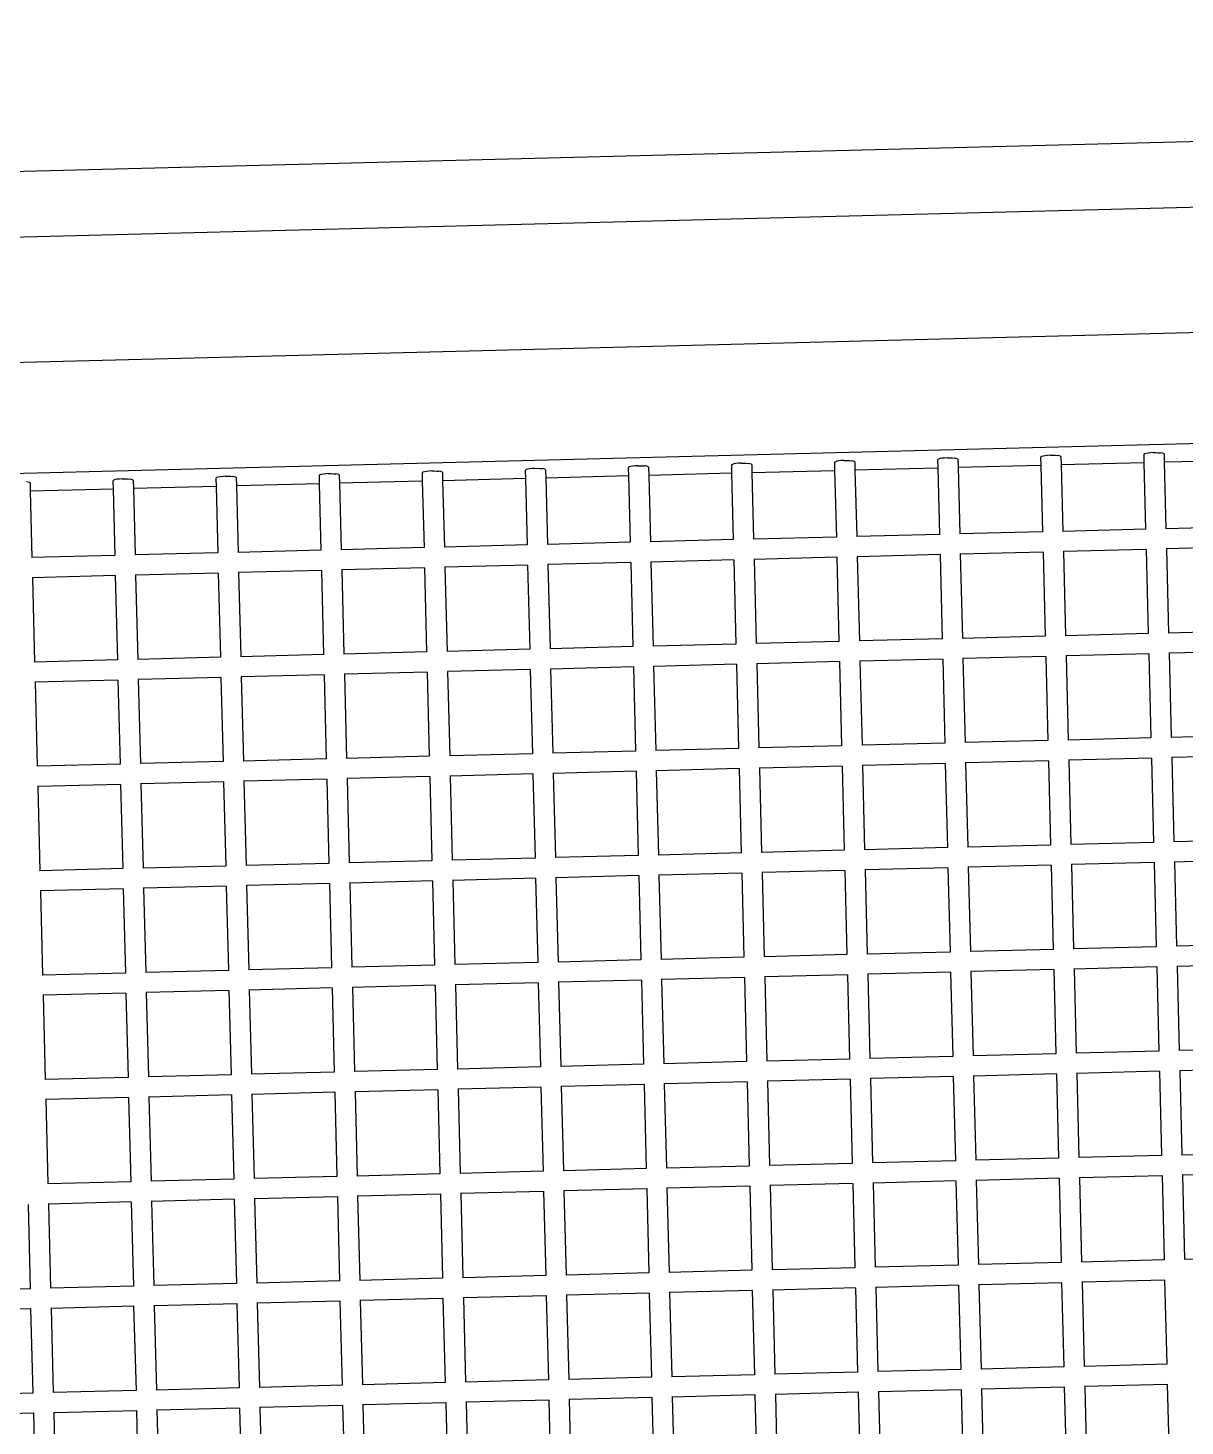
# Model space of a CAD drawing. Header units: inches. Extents: x -1841 to -80, y -100 to 1021.
# Drawn here: x -903.544 to -902.536, y 328.33 to 329.548 of the extents above; entities that cross this region are included whole.
import ezdxf

# ---------------------------------------------------------------- set-up
doc = ezdxf.new("R2010")
doc.units = ezdxf.units.IN
doc.header["$MEASUREMENT"] = 0
doc.layers.add('Edges', color=7, linetype='Continuous')

# ---------------------------------------------------------------- blocks, each defined once
blk = doc.blocks.new('infrared patio heater fr')
at = {"layer": 'Edges'}
for p, q in [((-5.486, 0.173), (-5.487, 1.001)), ((-4.674, 0.173), (-4.674, 1.001)), ((-4.473, 0.173), (-4.474, 1.001)), ((-3.66, 0.173), (-3.66, 1.001)), ((-3.46, 0.173), (-3.461, 1.001)), ((-2.647, 0.173), (-2.647, 1.001)), ((-2.446, 0.173), (-2.447, 1.001)), ((-1.634, 0.173), (-1.634, 1.001)), ((-1.433, 0.173), (-1.434, 1.001)), ((-0.62, 0.173), (-0.62, 1.001)), ((-0.42, 0.173), (-0.421, 1.001)), ((0.393, 0.173), (0.393, 1.001)), ((0.594, 0.173), (0.593, 1.001)), ((1.406, 0.173), (1.406, 1.001)), ((1.607, 0.173), (1.606, 1.001)), ((2.42, 0.173), (2.42, 1.001)), ((2.62, 0.173), (2.619, 1.001)), ((3.433, 0.173), (3.433, 1.001)), ((3.634, 0.173), (3.633, 1.001)), ((4.446, 0.173), (4.446, 1.001)), ((4.647, 0.173), (4.646, 1.001)), ((5.46, 0.173), (5.46, 1.001)), ((5.66, 0.173), (5.659, 1.001)), ((-5.487, 0.17), (-5.486, 0.173)), ((-5.486, 0.173), (-4.674, 0.173)), ((-4.674, 0.167), (-4.674, 0.173)), ((-4.474, 0.17), (-4.473, 0.173)), ((-4.473, 0.173), (-3.66, 0.173)), ((-3.66, 0.167), (-3.66, 0.173)), ((-3.461, 0.17), (-3.46, 0.173)), ((-3.46, 0.173), (-2.647, 0.173)), ((-2.647, 0.167), (-2.647, 0.173)), ((-2.447, 0.17), (-2.446, 0.173)), ((-2.446, 0.173), (-1.634, 0.173)), ((-1.634, 0.167), (-1.634, 0.173)), ((-1.434, 0.17), (-1.433, 0.173)), ((-1.433, 0.173), (-0.62, 0.173)), ((-0.62, 0.167), (-0.62, 0.173)), ((-0.421, 0.17), (-0.42, 0.173)), ((-0.42, 0.173), (0.393, 0.173)), ((0.393, 0.167), (0.393, 0.173)), ((0.593, 0.17), (0.594, 0.173)), ((0.594, 0.173), (1.406, 0.173)), ((1.406, 0.167), (1.406, 0.173)), ((1.606, 0.17), (1.607, 0.173)), ((1.607, 0.173), (2.42, 0.173)), ((2.42, 0.167), (2.42, 0.173)), ((2.619, 0.17), (2.62, 0.173)), ((2.62, 0.173), (3.433, 0.173)), ((3.433, 0.167), (3.433, 0.173)), ((3.633, 0.17), (3.634, 0.173)), ((3.634, 0.173), (4.446, 0.173)), ((4.446, 0.167), (4.446, 0.173)), ((4.646, 0.17), (4.647, 0.173)), ((4.647, 0.173), (5.46, 0.173)), ((5.46, 0.167), (5.46, 0.173)), ((5.659, 0.17), (5.66, 0.173)), ((5.66, 0.173), (6.473, 0.173)), ((-5.487, -0.026), (-4.674, -0.025)), ((-5.486, -0.853), (-5.487, -0.026)), ((-4.674, -0.853), (-4.674, -0.025)), ((-4.474, -0.026), (-3.66, -0.025)), ((-4.472, -0.853), (-4.474, -0.026)), ((-3.66, -0.853), (-3.66, -0.025)), ((-3.461, -0.026), (-2.647, -0.025)), ((-3.459, -0.853), (-3.461, -0.026)), ((-2.647, -0.853), (-2.647, -0.025)), ((-2.447, -0.026), (-1.634, -0.025)), ((-2.446, -0.853), (-2.447, -0.026)), ((-1.634, -0.853), (-1.634, -0.025)), ((-1.434, -0.026), (-0.62, -0.025)), ((-1.432, -0.853), (-1.434, -0.026)), ((-0.62, -0.853), (-0.62, -0.025)), ((-0.421, -0.026), (0.393, -0.025)), ((-0.419, -0.853), (-0.421, -0.026)), ((0.393, -0.853), (0.393, -0.025)), ((0.593, -0.026), (1.406, -0.025)), ((0.594, -0.853), (0.593, -0.026)), ((1.406, -0.853), (1.406, -0.025)), ((1.606, -0.026), (2.42, -0.025)), ((1.608, -0.853), (1.606, -0.026)), ((2.42, -0.853), (2.42, -0.025)), ((2.619, -0.026), (3.433, -0.025)), ((2.621, -0.853), (2.619, -0.026)), ((3.433, -0.853), (3.433, -0.025)), ((3.633, -0.026), (4.446, -0.025)), ((3.634, -0.853), (3.633, -0.026)), ((4.446, -0.853), (4.446, -0.025)), ((4.646, -0.026), (5.46, -0.025)), ((4.648, -0.853), (4.646, -0.026)), ((5.46, -0.853), (5.46, -0.025)), ((5.659, -0.026), (6.473, -0.025)), ((5.661, -0.853), (5.659, -0.026)), ((-5.487, -0.855), (-5.486, -0.853)), ((-5.486, -0.853), (-4.674, -0.853)), ((-4.674, -0.859), (-4.674, -0.853)), ((-4.474, -0.855), (-4.472, -0.853)), ((-4.472, -0.853), (-3.66, -0.853)), ((-3.66, -0.859), (-3.66, -0.853)), ((-3.461, -0.855), (-3.459, -0.853)), ((-3.459, -0.853), (-2.647, -0.853)), ((-2.647, -0.859), (-2.647, -0.853)), ((-2.447, -0.855), (-2.446, -0.853)), ((-2.446, -0.853), (-1.634, -0.853)), ((-1.634, -0.859), (-1.634, -0.853)), ((-1.434, -0.855), (-1.432, -0.853)), ((-1.432, -0.853), (-0.62, -0.853)), ((-0.62, -0.859), (-0.62, -0.853)), ((-0.421, -0.855), (-0.419, -0.853)), ((-0.419, -0.853), (0.393, -0.853)), ((0.393, -0.859), (0.393, -0.853)), ((0.593, -0.855), (0.594, -0.853)), ((0.594, -0.853), (1.406, -0.853)), ((1.406, -0.859), (1.406, -0.853)), ((1.606, -0.855), (1.608, -0.853)), ((1.608, -0.853), (2.42, -0.853)), ((2.42, -0.859), (2.42, -0.853)), ((2.619, -0.855), (2.621, -0.853)), ((2.621, -0.853), (3.433, -0.853)), ((3.433, -0.859), (3.433, -0.853)), ((3.633, -0.855), (3.634, -0.853)), ((3.634, -0.853), (4.446, -0.853)), ((4.446, -0.859), (4.446, -0.853)), ((4.646, -0.855), (4.648, -0.853)), ((4.648, -0.853), (5.46, -0.853)), ((5.46, -0.859), (5.46, -0.853)), ((5.659, -0.855), (5.661, -0.853)), ((5.661, -0.853), (6.473, -0.853)), ((-6.501, -1.052), (-5.687, -1.051)), ((-5.687, -1.879), (-5.687, -1.051)), ((-5.487, -1.052), (-4.674, -1.051)), ((-5.487, -1.881), (-5.487, -1.052)), ((-4.674, -1.879), (-4.674, -1.051)), ((-4.474, -1.052), (-3.66, -1.051)), ((-4.474, -1.881), (-4.474, -1.052)), ((-3.66, -1.879), (-3.66, -1.051)), ((-3.461, -1.052), (-2.647, -1.051)), ((-3.461, -1.881), (-3.461, -1.052)), ((-2.647, -1.879), (-2.647, -1.051)), ((-2.447, -1.052), (-1.634, -1.051)), ((-2.447, -1.881), (-2.447, -1.052)), ((-1.634, -1.879), (-1.634, -1.051)), ((-1.434, -1.052), (-0.62, -1.051)), ((-1.434, -1.881), (-1.434, -1.052)), ((-0.62, -1.879), (-0.62, -1.051)), ((-0.421, -1.052), (0.393, -1.051)), ((-0.421, -1.881), (-0.421, -1.052)), ((0.393, -1.879), (0.393, -1.051)), ((0.593, -1.052), (1.406, -1.051)), ((0.593, -1.881), (0.593, -1.052)), ((1.406, -1.879), (1.406, -1.051)), ((1.606, -1.052), (2.42, -1.051)), ((1.606, -1.881), (1.606, -1.052)), ((2.42, -1.879), (2.42, -1.051)), ((2.619, -1.052), (3.433, -1.051)), ((2.619, -1.881), (2.619, -1.052)), ((3.433, -1.879), (3.433, -1.051)), ((3.633, -1.052), (4.446, -1.051)), ((3.633, -1.881), (3.633, -1.052)), ((4.446, -1.879), (4.446, -1.051)), ((4.646, -1.052), (5.46, -1.051)), ((4.646, -1.881), (4.646, -1.052)), ((5.46, -1.879), (5.46, -1.051)), ((5.659, -1.052), (6.473, -1.051)), ((5.659, -1.881), (5.659, -1.052)), ((-6.498, -1.879), (-5.687, -1.879)), ((-5.687, -1.884), (-5.687, -1.879)), ((-5.485, -1.879), (-4.674, -1.879)), ((-4.674, -1.884), (-4.674, -1.879)), ((-4.471, -1.879), (-3.66, -1.879)), ((-3.66, -1.884), (-3.66, -1.879)), ((-3.458, -1.879), (-2.647, -1.879)), ((-2.647, -1.884), (-2.647, -1.879)), ((-2.445, -1.879), (-1.634, -1.879)), ((-1.634, -1.884), (-1.634, -1.879)), ((-1.431, -1.879), (-0.62, -1.879)), ((-0.62, -1.884), (-0.62, -1.879)), ((-0.418, -1.879), (0.393, -1.879)), ((0.393, -1.884), (0.393, -1.879)), ((0.595, -1.879), (1.406, -1.879)), ((1.406, -1.884), (1.406, -1.879)), ((1.609, -1.879), (2.42, -1.879)), ((2.42, -1.884), (2.42, -1.879)), ((2.622, -1.879), (3.433, -1.879)), ((3.433, -1.884), (3.433, -1.879)), ((3.635, -1.879), (4.446, -1.879)), ((4.446, -1.884), (4.446, -1.879)), ((4.649, -1.879), (5.46, -1.879)), ((5.46, -1.884), (5.46, -1.879)), ((-6.501, -2.077), (-5.687, -2.077)), ((-5.687, -2.905), (-5.687, -2.077)), ((-5.487, -2.905), (-5.487, -2.077)), ((-5.487, -2.077), (-4.674, -2.077)), ((-4.674, -2.905), (-4.674, -2.077)), ((-4.474, -2.905), (-4.474, -2.077)), ((-4.474, -2.077), (-3.66, -2.077)), ((-3.66, -2.905), (-3.66, -2.077)), ((-3.461, -2.905), (-3.461, -2.077)), ((-3.461, -2.077), (-2.647, -2.077)), ((-2.647, -2.905), (-2.647, -2.077)), ((-2.447, -2.905), (-2.447, -2.077)), ((-2.447, -2.077), (-1.634, -2.077)), ((-1.634, -2.905), (-1.634, -2.077)), ((-1.434, -2.905), (-1.434, -2.077)), ((-1.434, -2.077), (-0.62, -2.077)), ((-0.62, -2.905), (-0.62, -2.077)), ((-0.421, -2.905), (-0.421, -2.077)), ((-0.421, -2.077), (0.393, -2.077)), ((0.393, -2.905), (0.393, -2.077)), ((0.593, -2.905), (0.593, -2.077)), ((0.593, -2.077), (1.406, -2.077)), ((1.406, -2.905), (1.406, -2.077)), ((1.606, -2.905), (1.606, -2.077)), ((1.606, -2.077), (2.42, -2.077)), ((2.42, -2.905), (2.42, -2.077)), ((2.619, -2.905), (2.619, -2.077)), ((2.619, -2.077), (3.433, -2.077)), ((3.433, -2.905), (3.433, -2.077)), ((3.633, -2.905), (3.633, -2.077)), ((3.633, -2.077), (4.446, -2.077)), ((4.446, -2.905), (4.446, -2.077)), ((4.646, -2.905), (4.646, -2.077)), ((4.646, -2.077), (5.46, -2.077)), ((5.46, -2.905), (5.46, -2.077)), ((-6.501, -2.905), (-5.687, -2.905)), ((-5.687, -2.909), (-5.687, -2.905)), ((-5.487, -2.905), (-4.674, -2.905)), ((-4.674, -2.909), (-4.674, -2.905)), ((-4.474, -2.905), (-3.66, -2.905)), ((-3.66, -2.909), (-3.66, -2.905)), ((-3.461, -2.905), (-2.647, -2.905)), ((-2.647, -2.909), (-2.647, -2.905)), ((-2.447, -2.905), (-1.634, -2.905)), ((-1.634, -2.909), (-1.634, -2.905)), ((-1.434, -2.905), (-0.62, -2.905)), ((-0.62, -2.909), (-0.62, -2.905)), ((-0.421, -2.905), (0.393, -2.905)), ((0.393, -2.909), (0.393, -2.905)), ((0.593, -2.905), (1.406, -2.905)), ((1.406, -2.909), (1.406, -2.905)), ((1.606, -2.905), (2.42, -2.905)), ((2.42, -2.909), (2.42, -2.905)), ((2.619, -2.905), (3.433, -2.905)), ((3.433, -2.909), (3.433, -2.905)), ((3.633, -2.905), (4.446, -2.905)), ((4.446, -2.909), (4.446, -2.905)), ((4.646, -2.905), (5.46, -2.905)), ((5.46, -2.909), (5.46, -2.905)), ((-6.501, -3.103), (-5.687, -3.103)), ((-5.687, -3.931), (-5.687, -3.103)), ((-5.487, -3.931), (-5.487, -3.103)), ((-5.487, -3.103), (-4.674, -3.103)), ((-4.674, -3.931), (-4.674, -3.103)), ((-4.474, -3.931), (-4.474, -3.103)), ((-4.474, -3.103), (-3.66, -3.103)), ((-3.66, -3.931), (-3.66, -3.103)), ((-3.461, -3.931), (-3.461, -3.103)), ((-3.461, -3.103), (-2.647, -3.103)), ((-2.647, -3.931), (-2.647, -3.103)), ((-2.447, -3.931), (-2.447, -3.103)), ((-2.447, -3.103), (-1.634, -3.103)), ((-1.634, -3.931), (-1.634, -3.103)), ((-1.434, -3.931), (-1.434, -3.103)), ((-1.434, -3.103), (-0.62, -3.103)), ((-0.62, -3.931), (-0.62, -3.103)), ((-0.421, -3.931), (-0.421, -3.103)), ((-0.421, -3.103), (0.393, -3.103)), ((0.393, -3.931), (0.393, -3.103)), ((0.593, -3.931), (0.593, -3.103)), ((0.593, -3.103), (1.406, -3.103)), ((1.406, -3.931), (1.406, -3.103)), ((1.606, -3.931), (1.606, -3.103)), ((1.606, -3.103), (2.42, -3.103)), ((2.42, -3.931), (2.42, -3.103)), ((2.619, -3.931), (2.619, -3.103)), ((2.619, -3.103), (3.433, -3.103)), ((3.433, -3.931), (3.433, -3.103)), ((3.633, -3.931), (3.633, -3.103)), ((3.633, -3.103), (4.446, -3.103)), ((4.446, -3.931), (4.446, -3.103)), ((4.646, -3.931), (4.646, -3.103)), ((4.646, -3.103), (5.46, -3.103)), ((5.46, -3.931), (5.46, -3.103)), ((-6.501, -3.931), (-5.687, -3.931)), ((-5.687, -3.936), (-5.687, -3.931)), ((-5.487, -3.931), (-4.674, -3.931)), ((-4.674, -3.936), (-4.674, -3.931)), ((-4.474, -3.931), (-3.66, -3.931)), ((-3.66, -3.936), (-3.66, -3.931)), ((-3.461, -3.931), (-2.647, -3.931)), ((-2.647, -3.936), (-2.647, -3.931)), ((-2.447, -3.931), (-1.634, -3.931)), ((-1.634, -3.936), (-1.634, -3.931)), ((-1.434, -3.931), (-0.62, -3.931)), ((-0.62, -3.936), (-0.62, -3.931)), ((-0.421, -3.931), (0.393, -3.931)), ((0.393, -3.936), (0.393, -3.931)), ((0.593, -3.931), (1.406, -3.931)), ((1.406, -3.936), (1.406, -3.931)), ((1.606, -3.931), (2.42, -3.931)), ((2.42, -3.936), (2.42, -3.931)), ((2.619, -3.931), (3.433, -3.931)), ((3.433, -3.936), (3.433, -3.931)), ((3.633, -3.931), (4.446, -3.931)), ((4.446, -3.936), (4.446, -3.931)), ((4.646, -3.931), (5.46, -3.931)), ((5.46, -3.936), (5.46, -3.931)), ((-6.501, -4.129), (-5.687, -4.129)), ((-5.687, -4.957), (-5.687, -4.129)), ((-5.487, -4.957), (-5.487, -4.129)), ((-5.487, -4.129), (-4.674, -4.129)), ((-4.674, -4.957), (-4.674, -4.129)), ((-4.474, -4.957), (-4.474, -4.129)), ((-4.474, -4.129), (-3.66, -4.129)), ((-3.66, -4.957), (-3.66, -4.129)), ((-3.461, -4.957), (-3.461, -4.129)), ((-3.461, -4.129), (-2.647, -4.129)), ((-2.647, -4.957), (-2.647, -4.129)), ((-2.447, -4.957), (-2.447, -4.129)), ((-2.447, -4.129), (-1.634, -4.129)), ((-1.634, -4.957), (-1.634, -4.129)), ((-1.434, -4.957), (-1.434, -4.129)), ((-1.434, -4.129), (-0.62, -4.129)), ((-0.62, -4.957), (-0.62, -4.129)), ((-0.421, -4.957), (-0.421, -4.129)), ((-0.421, -4.129), (0.393, -4.129)), ((0.393, -4.957), (0.393, -4.129)), ((0.593, -4.957), (0.593, -4.129)), ((0.593, -4.129), (1.406, -4.129)), ((1.406, -4.957), (1.406, -4.129)), ((1.606, -4.957), (1.606, -4.129)), ((1.606, -4.129), (2.42, -4.129)), ((2.42, -4.957), (2.42, -4.129)), ((2.619, -4.957), (2.619, -4.129)), ((2.619, -4.129), (3.433, -4.129)), ((3.433, -4.957), (3.433, -4.129)), ((3.633, -4.957), (3.633, -4.129)), ((3.633, -4.129), (4.446, -4.129)), ((4.446, -4.957), (4.446, -4.129)), ((4.646, -4.957), (4.646, -4.129)), ((4.646, -4.129), (5.46, -4.129)), ((5.46, -4.957), (5.46, -4.129)), ((-6.501, -4.957), (-5.687, -4.957)), ((-5.687, -4.963), (-5.687, -4.957)), ((-5.487, -4.957), (-4.674, -4.957)), ((-4.674, -4.963), (-4.674, -4.957)), ((-4.474, -4.957), (-3.66, -4.957)), ((-3.66, -4.963), (-3.66, -4.957)), ((-3.461, -4.957), (-2.647, -4.957)), ((-2.647, -4.963), (-2.647, -4.957)), ((-2.447, -4.957), (-1.634, -4.957)), ((-1.634, -4.963), (-1.634, -4.957)), ((-1.434, -4.957), (-0.62, -4.957)), ((-0.62, -4.963), (-0.62, -4.957)), ((-0.421, -4.957), (0.393, -4.957)), ((0.393, -4.963), (0.393, -4.957)), ((0.593, -4.957), (1.406, -4.957)), ((1.406, -4.963), (1.406, -4.957)), ((1.606, -4.957), (2.42, -4.957)), ((2.42, -4.963), (2.42, -4.957)), ((2.619, -4.957), (3.433, -4.957)), ((3.433, -4.963), (3.433, -4.957)), ((3.633, -4.957), (4.446, -4.957)), ((4.446, -4.963), (4.446, -4.957)), ((4.646, -4.957), (5.46, -4.957)), ((5.46, -4.963), (5.46, -4.957)), ((-6.501, -5.155), (-5.687, -5.155)), ((-5.687, -5.983), (-5.687, -5.155)), ((-5.487, -5.983), (-5.487, -5.155)), ((-5.487, -5.155), (-4.674, -5.155)), ((-4.674, -5.983), (-4.674, -5.155)), ((-4.474, -5.983), (-4.474, -5.155)), ((-4.474, -5.155), (-3.66, -5.155)), ((-3.66, -5.983), (-3.66, -5.155)), ((-3.461, -5.983), (-3.461, -5.155)), ((-3.461, -5.155), (-2.647, -5.155)), ((-2.647, -5.983), (-2.647, -5.155)), ((-2.447, -5.983), (-2.447, -5.155)), ((-2.447, -5.155), (-1.634, -5.155)), ((-1.634, -5.983), (-1.634, -5.155)), ((-1.434, -5.983), (-1.434, -5.155)), ((-1.434, -5.155), (-0.62, -5.155)), ((-0.62, -5.983), (-0.62, -5.155)), ((-0.421, -5.983), (-0.421, -5.155)), ((-0.421, -5.155), (0.393, -5.155)), ((0.393, -5.983), (0.393, -5.155)), ((0.593, -5.983), (0.593, -5.155)), ((0.593, -5.155), (1.406, -5.155)), ((1.406, -5.983), (1.406, -5.155)), ((1.606, -5.983), (1.606, -5.155)), ((1.606, -5.155), (2.42, -5.155)), ((2.42, -5.983), (2.42, -5.155)), ((2.619, -5.983), (2.619, -5.155)), ((2.619, -5.155), (3.433, -5.155)), ((3.433, -5.983), (3.433, -5.155)), ((3.633, -5.983), (3.633, -5.155)), ((3.633, -5.155), (4.446, -5.155)), ((4.446, -5.983), (4.446, -5.155)), ((4.646, -5.983), (4.646, -5.155)), ((4.646, -5.155), (5.46, -5.155)), ((5.46, -5.983), (5.46, -5.155)), ((-6.501, -5.983), (-5.687, -5.983)), ((-5.687, -5.989), (-5.687, -5.983)), ((-5.487, -5.983), (-4.674, -5.983)), ((-4.674, -5.989), (-4.674, -5.983)), ((-4.474, -5.983), (-3.66, -5.983)), ((-3.66, -5.989), (-3.66, -5.983)), ((-3.461, -5.983), (-2.647, -5.983)), ((-2.647, -5.989), (-2.647, -5.983)), ((-2.447, -5.983), (-1.634, -5.983)), ((-1.634, -5.989), (-1.634, -5.983)), ((-1.434, -5.983), (-0.62, -5.983)), ((-0.62, -5.989), (-0.62, -5.983)), ((-0.421, -5.983), (0.393, -5.983)), ((0.393, -5.989), (0.393, -5.983)), ((0.593, -5.983), (1.406, -5.983)), ((1.406, -5.989), (1.406, -5.983)), ((1.606, -5.983), (2.42, -5.983)), ((2.42, -5.989), (2.42, -5.983)), ((2.619, -5.983), (3.433, -5.983)), ((3.433, -5.989), (3.433, -5.983)), ((3.633, -5.983), (4.446, -5.983)), ((4.446, -5.989), (4.446, -5.983)), ((4.646, -5.983), (5.46, -5.983)), ((5.46, -5.989), (5.46, -5.983)), ((-6.501, -6.182), (-5.687, -6.182)), ((-5.687, -7.009), (-5.687, -6.182)), ((-5.487, -7.009), (-5.487, -6.182)), ((-5.487, -6.182), (-4.674, -6.182)), ((-4.674, -7.009), (-4.674, -6.182)), ((-4.474, -7.009), (-4.474, -6.182)), ((-4.474, -6.182), (-3.66, -6.182)), ((-3.66, -7.009), (-3.66, -6.182)), ((-3.461, -7.009), (-3.461, -6.182)), ((-3.461, -6.182), (-2.647, -6.182)), ((-2.647, -7.009), (-2.647, -6.182)), ((-2.447, -7.009), (-2.447, -6.182)), ((-2.447, -6.182), (-1.634, -6.182)), ((-1.634, -7.009), (-1.634, -6.182)), ((-1.434, -7.009), (-1.434, -6.182)), ((-1.434, -6.182), (-0.62, -6.182)), ((-0.62, -7.009), (-0.62, -6.182)), ((-0.421, -7.009), (-0.421, -6.182)), ((-0.421, -6.182), (0.393, -6.182)), ((0.393, -7.009), (0.393, -6.182)), ((0.593, -7.009), (0.593, -6.182)), ((0.593, -6.182), (1.406, -6.182)), ((1.406, -7.009), (1.406, -6.182)), ((1.606, -7.009), (1.606, -6.182)), ((1.606, -6.182), (2.42, -6.182)), ((2.42, -7.009), (2.42, -6.182)), ((2.619, -7.009), (2.619, -6.182)), ((2.619, -6.182), (3.433, -6.182)), ((3.433, -7.009), (3.433, -6.182)), ((3.633, -7.009), (3.633, -6.182)), ((3.633, -6.182), (4.446, -6.182)), ((4.446, -7.009), (4.446, -6.182)), ((4.646, -7.009), (4.646, -6.182)), ((4.646, -6.182), (5.46, -6.182)), ((5.46, -7.009), (5.46, -6.182)), ((-6.501, -7.009), (-5.687, -7.009)), ((-5.687, -7.012), (-5.687, -7.009)), ((-5.487, -7.009), (-4.674, -7.009)), ((-4.674, -7.012), (-4.674, -7.009)), ((-4.474, -7.009), (-3.66, -7.009)), ((-3.66, -7.012), (-3.66, -7.009)), ((-3.461, -7.009), (-2.647, -7.009)), ((-2.647, -7.012), (-2.647, -7.009)), ((-2.447, -7.009), (-1.634, -7.009)), ((-1.634, -7.012), (-1.634, -7.009)), ((-1.434, -7.009), (-0.62, -7.009)), ((-0.62, -7.012), (-0.62, -7.009)), ((-0.421, -7.009), (0.393, -7.009)), ((0.393, -7.012), (0.393, -7.009)), ((0.593, -7.009), (1.406, -7.009)), ((1.406, -7.012), (1.406, -7.009)), ((1.606, -7.009), (2.42, -7.009)), ((2.42, -7.012), (2.42, -7.009)), ((2.619, -7.009), (3.433, -7.009)), ((3.433, -7.012), (3.433, -7.009)), ((3.633, -7.009), (4.446, -7.009)), ((4.446, -7.012), (4.446, -7.009)), ((4.646, -7.009), (5.46, -7.009)), ((5.46, -7.012), (5.46, -7.009)), ((-6.501, -7.208), (-5.687, -7.207)), ((-5.687, -8.035), (-5.687, -7.207)), ((-5.487, -7.208), (-4.674, -7.207)), ((-5.487, -8.035), (-5.487, -7.208)), ((-4.674, -8.035), (-4.674, -7.207)), ((-4.474, -7.208), (-3.66, -7.207)), ((-4.474, -8.035), (-4.474, -7.208)), ((-3.66, -8.035), (-3.66, -7.207)), ((-3.461, -7.208), (-2.647, -7.207)), ((-3.461, -8.035), (-3.461, -7.208)), ((-2.647, -8.035), (-2.647, -7.207)), ((-2.447, -7.208), (-1.634, -7.207)), ((-2.447, -8.035), (-2.447, -7.208)), ((-1.634, -8.035), (-1.634, -7.207)), ((-1.434, -7.208), (-0.62, -7.207)), ((-1.434, -8.035), (-1.434, -7.208)), ((-0.62, -8.035), (-0.62, -7.207)), ((-0.421, -7.208), (0.393, -7.207)), ((-0.421, -8.035), (-0.421, -7.208)), ((0.393, -8.035), (0.393, -7.207)), ((0.593, -7.208), (1.406, -7.207)), ((0.593, -8.035), (0.593, -7.208)), ((1.406, -8.035), (1.406, -7.207)), ((1.606, -7.208), (2.42, -7.207)), ((1.606, -8.035), (1.606, -7.208)), ((2.42, -8.035), (2.42, -7.207)), ((2.619, -7.208), (3.433, -7.207)), ((2.619, -8.035), (2.619, -7.208)), ((3.433, -8.035), (3.433, -7.207)), ((3.633, -7.208), (4.446, -7.207)), ((3.633, -8.035), (3.633, -7.208)), ((4.446, -8.035), (4.446, -7.207)), ((4.646, -7.208), (5.46, -7.207)), ((4.646, -8.035), (4.646, -7.208)), ((5.46, -8.035), (5.46, -7.207)), ((-6.501, -8.035), (-5.687, -8.035)), ((-5.687, -8.038), (-5.687, -8.035)), ((-5.487, -8.035), (-4.674, -8.035)), ((-4.674, -8.038), (-4.674, -8.035)), ((-4.474, -8.035), (-3.66, -8.035)), ((-3.66, -8.038), (-3.66, -8.035)), ((-3.461, -8.035), (-2.647, -8.035)), ((-2.647, -8.038), (-2.647, -8.035)), ((-2.447, -8.035), (-1.634, -8.035)), ((-1.634, -8.038), (-1.634, -8.035)), ((-1.434, -8.035), (-0.62, -8.035)), ((-0.62, -8.038), (-0.62, -8.035)), ((-0.421, -8.035), (0.393, -8.035)), ((0.393, -8.038), (0.393, -8.035)), ((0.593, -8.035), (1.406, -8.035)), ((1.406, -8.038), (1.406, -8.035)), ((1.606, -8.035), (2.42, -8.035)), ((2.42, -8.038), (2.42, -8.035)), ((2.619, -8.035), (3.433, -8.035)), ((3.433, -8.038), (3.433, -8.035)), ((3.633, -8.035), (4.446, -8.035)), ((4.446, -8.038), (4.446, -8.035)), ((4.646, -8.035), (5.46, -8.035)), ((5.46, -8.038), (5.46, -8.035)), ((-6.501, -8.234), (-5.687, -8.233)), ((-5.687, -8.886), (-5.687, -8.233)), ((-5.487, -8.234), (-4.674, -8.233)), ((-5.487, -8.886), (-5.487, -8.234)), ((-4.674, -8.886), (-4.674, -8.233)), ((-4.474, -8.234), (-3.66, -8.233)), ((-4.474, -8.886), (-4.474, -8.234)), ((-3.66, -8.886), (-3.66, -8.233)), ((-3.461, -8.234), (-2.647, -8.233)), ((-3.461, -8.886), (-3.461, -8.234)), ((-2.647, -8.886), (-2.647, -8.233)), ((-2.447, -8.234), (-1.634, -8.233)), ((-2.447, -8.886), (-2.447, -8.234)), ((-1.634, -8.886), (-1.634, -8.233)), ((-1.434, -8.234), (-0.62, -8.233)), ((-1.434, -8.886), (-1.434, -8.234)), ((-0.62, -8.886), (-0.62, -8.233)), ((-0.421, -8.234), (0.393, -8.233)), ((-0.421, -8.886), (-0.421, -8.234)), ((0.393, -8.886), (0.393, -8.233)), ((0.593, -8.234), (1.406, -8.233)), ((0.593, -8.886), (0.593, -8.234)), ((1.406, -8.886), (1.406, -8.233)), ((1.606, -8.234), (2.42, -8.233)), ((1.606, -8.886), (1.606, -8.234)), ((2.42, -8.886), (2.42, -8.233)), ((2.619, -8.234), (3.433, -8.233)), ((2.619, -8.886), (2.619, -8.234)), ((3.433, -8.886), (3.433, -8.233)), ((3.633, -8.234), (4.446, -8.233)), ((3.633, -8.886), (3.633, -8.234)), ((4.446, -8.886), (4.446, -8.233)), ((4.646, -8.234), (5.46, -8.233)), ((4.646, -8.886), (4.646, -8.234)), ((5.46, -8.886), (5.46, -8.233)), ((-6.501, -8.886), (-5.687, -8.886)), ((-6.501, -8.886), (-5.687, -8.886)), ((-5.687, -8.968), (-5.687, -8.886)), ((-5.487, -8.886), (-4.674, -8.886)), ((-5.487, -8.965), (-5.487, -8.886)), ((-5.487, -8.886), (-4.674, -8.886)), ((-4.674, -8.968), (-4.674, -8.886)), ((-4.474, -8.886), (-3.66, -8.886)), ((-4.474, -8.965), (-4.474, -8.886)), ((-4.474, -8.886), (-3.66, -8.886)), ((-3.66, -8.968), (-3.66, -8.886)), ((-3.461, -8.886), (-2.647, -8.886)), ((-3.461, -8.965), (-3.461, -8.886)), ((-3.461, -8.886), (-2.647, -8.886)), ((-2.647, -8.968), (-2.647, -8.886)), ((-2.447, -8.886), (-1.634, -8.886)), ((-2.447, -8.965), (-2.447, -8.886)), ((-2.447, -8.886), (-1.634, -8.886)), ((-1.634, -8.968), (-1.634, -8.886)), ((-1.434, -8.886), (-0.62, -8.886)), ((-1.434, -8.965), (-1.434, -8.886)), ((-1.434, -8.886), (-0.62, -8.886)), ((-0.62, -8.968), (-0.62, -8.886)), ((-0.421, -8.886), (0.393, -8.886)), ((-0.421, -8.965), (-0.421, -8.886)), ((-0.421, -8.886), (0.393, -8.886)), ((0.393, -8.968), (0.393, -8.886)), ((0.593, -8.886), (1.406, -8.886)), ((0.593, -8.965), (0.593, -8.886)), ((0.593, -8.886), (1.406, -8.886)), ((1.406, -8.968), (1.406, -8.886)), ((1.606, -8.886), (2.42, -8.886)), ((1.606, -8.965), (1.606, -8.886)), ((1.606, -8.886), (2.42, -8.886)), ((2.42, -8.968), (2.42, -8.886)), ((2.619, -8.886), (3.433, -8.886)), ((2.619, -8.965), (2.619, -8.886)), ((2.619, -8.886), (3.433, -8.886)), ((3.433, -8.968), (3.433, -8.886)), ((3.633, -8.886), (4.446, -8.886)), ((3.633, -8.965), (3.633, -8.886)), ((3.633, -8.886), (4.446, -8.886)), ((4.446, -8.968), (4.446, -8.886)), ((4.646, -8.886), (5.46, -8.886)), ((4.646, -8.965), (4.646, -8.886)), ((4.646, -8.886), (5.46, -8.886)), ((5.46, -8.968), (5.46, -8.886)), ((-38, -9.061), (38, -9.061)), ((-38, -9.061), (38, -9.061)), ((-5.687, -8.968), (-5.682, -8.972)), ((-5.682, -8.972), (-5.67, -8.976)), ((-5.67, -8.976), (-5.653, -8.98)), ((-5.631, -8.982), (-5.653, -8.98)), ((-5.606, -8.984), (-5.631, -8.982)), ((-5.58, -8.984), (-5.606, -8.984)), ((-5.58, -8.984), (-5.555, -8.983)), ((-5.555, -8.983), (-5.531, -8.981)), ((-5.531, -8.981), (-5.512, -8.978)), ((-5.512, -8.978), (-5.497, -8.974)), ((-5.497, -8.974), (-5.489, -8.97)), ((-5.489, -8.97), (-5.487, -8.965)), ((-4.674, -8.968), (-4.668, -8.972)), ((-4.668, -8.972), (-4.657, -8.976)), ((-4.657, -8.976), (-4.639, -8.98)), ((-4.618, -8.982), (-4.639, -8.98)), ((-4.593, -8.984), (-4.618, -8.982)), ((-4.567, -8.984), (-4.593, -8.984)), ((-4.567, -8.984), (-4.541, -8.983)), ((-4.541, -8.983), (-4.518, -8.981)), ((-4.518, -8.981), (-4.498, -8.978)), ((-4.498, -8.978), (-4.484, -8.974)), ((-4.484, -8.974), (-4.476, -8.97)), ((-4.476, -8.97), (-4.474, -8.965)), ((-3.66, -8.968), (-3.655, -8.972)), ((-3.655, -8.972), (-3.643, -8.976)), ((-3.643, -8.976), (-3.626, -8.98)), ((-3.604, -8.982), (-3.626, -8.98)), ((-3.58, -8.984), (-3.604, -8.982)), ((-3.554, -8.984), (-3.58, -8.984)), ((-3.554, -8.984), (-3.528, -8.983)), ((-3.528, -8.983), (-3.505, -8.981)), ((-3.505, -8.981), (-3.485, -8.978)), ((-3.485, -8.978), (-3.471, -8.974)), ((-3.471, -8.974), (-3.462, -8.97)), ((-3.462, -8.97), (-3.461, -8.965)), ((-2.647, -8.968), (-2.642, -8.972)), ((-2.642, -8.972), (-2.63, -8.976)), ((-2.63, -8.976), (-2.613, -8.98)), ((-2.591, -8.982), (-2.613, -8.98)), ((-2.566, -8.984), (-2.591, -8.982)), ((-2.54, -8.984), (-2.566, -8.984)), ((-2.54, -8.984), (-2.515, -8.983)), ((-2.515, -8.983), (-2.491, -8.981)), ((-2.491, -8.981), (-2.472, -8.978)), ((-2.472, -8.978), (-2.457, -8.974)), ((-2.457, -8.974), (-2.449, -8.97)), ((-2.449, -8.97), (-2.447, -8.965)), ((-1.634, -8.968), (-1.628, -8.972)), ((-1.628, -8.972), (-1.617, -8.976)), ((-1.617, -8.976), (-1.599, -8.98)), ((-1.578, -8.982), (-1.599, -8.98)), ((-1.553, -8.984), (-1.578, -8.982)), ((-1.527, -8.984), (-1.553, -8.984)), ((-1.527, -8.984), (-1.501, -8.983)), ((-1.501, -8.983), (-1.478, -8.981)), ((-1.478, -8.981), (-1.458, -8.978)), ((-1.458, -8.978), (-1.444, -8.974)), ((-1.444, -8.974), (-1.436, -8.97)), ((-1.436, -8.97), (-1.434, -8.965)), ((-0.62, -8.968), (-0.615, -8.972)), ((-0.615, -8.972), (-0.603, -8.976)), ((-0.603, -8.976), (-0.586, -8.98)), ((-0.564, -8.982), (-0.586, -8.98)), ((-0.54, -8.984), (-0.564, -8.982)), ((-0.514, -8.984), (-0.54, -8.984)), ((-0.514, -8.984), (-0.488, -8.983)), ((-0.488, -8.983), (-0.465, -8.981)), ((-0.465, -8.981), (-0.445, -8.978)), ((-0.445, -8.978), (-0.431, -8.974)), ((-0.431, -8.974), (-0.422, -8.97)), ((-0.422, -8.97), (-0.421, -8.965)), ((0.393, -8.968), (0.398, -8.972)), ((0.398, -8.972), (0.41, -8.976)), ((0.41, -8.976), (0.427, -8.98)), ((0.449, -8.982), (0.427, -8.98)), ((0.474, -8.984), (0.449, -8.982)), ((0.5, -8.984), (0.474, -8.984)), ((0.5, -8.984), (0.525, -8.983)), ((0.525, -8.983), (0.549, -8.981)), ((0.549, -8.981), (0.568, -8.978)), ((0.568, -8.978), (0.583, -8.974)), ((0.583, -8.974), (0.591, -8.97)), ((0.591, -8.97), (0.593, -8.965)), ((1.406, -8.968), (1.412, -8.972)), ((1.412, -8.972), (1.423, -8.976)), ((1.423, -8.976), (1.441, -8.98)), ((1.462, -8.982), (1.441, -8.98)), ((1.487, -8.984), (1.462, -8.982)), ((1.513, -8.984), (1.487, -8.984)), ((1.513, -8.984), (1.539, -8.983)), ((1.539, -8.983), (1.562, -8.981)), ((1.562, -8.981), (1.582, -8.978)), ((1.582, -8.978), (1.596, -8.974)), ((1.596, -8.974), (1.604, -8.97)), ((1.604, -8.97), (1.606, -8.965)), ((2.42, -8.968), (2.425, -8.972)), ((2.425, -8.972), (2.437, -8.976)), ((2.437, -8.976), (2.454, -8.98)), ((2.476, -8.982), (2.454, -8.98)), ((2.5, -8.984), (2.476, -8.982)), ((2.526, -8.984), (2.5, -8.984)), ((2.526, -8.984), (2.552, -8.983)), ((2.552, -8.983), (2.575, -8.981)), ((2.575, -8.981), (2.595, -8.978)), ((2.595, -8.978), (2.609, -8.974)), ((2.609, -8.974), (2.618, -8.97)), ((2.618, -8.97), (2.619, -8.965)), ((3.433, -8.968), (3.438, -8.972)), ((3.438, -8.972), (3.45, -8.976)), ((3.45, -8.976), (3.467, -8.98)), ((3.489, -8.982), (3.467, -8.98)), ((3.514, -8.984), (3.489, -8.982)), ((3.54, -8.984), (3.514, -8.984)), ((3.54, -8.984), (3.565, -8.983)), ((3.565, -8.983), (3.589, -8.981)), ((3.589, -8.981), (3.608, -8.978)), ((3.608, -8.978), (3.623, -8.974)), ((3.623, -8.974), (3.631, -8.97)), ((3.631, -8.97), (3.633, -8.965)), ((4.446, -8.968), (4.452, -8.972)), ((4.452, -8.972), (4.463, -8.976)), ((4.463, -8.976), (4.481, -8.98)), ((4.502, -8.982), (4.481, -8.98)), ((4.527, -8.984), (4.502, -8.982)), ((4.553, -8.984), (4.527, -8.984)), ((4.553, -8.984), (4.579, -8.983)), ((4.579, -8.983), (4.602, -8.981)), ((4.602, -8.981), (4.622, -8.978)), ((4.622, -8.978), (4.636, -8.974)), ((4.636, -8.974), (4.644, -8.97)), ((4.644, -8.97), (4.646, -8.965)), ((5.46, -8.968), (5.465, -8.972)), ((5.465, -8.972), (5.477, -8.976)), ((5.477, -8.976), (5.494, -8.98)), ((-40, -10.152), (40, -10.152)), ((-40, -11.382), (40, -11.382)), ((-50, -12.027), (50, -12.027))]:
    blk.add_line(p, q, dxfattribs=at)

msp = doc.modelspace()

# ---------------------------------------------------------------- block references
at = {"color": 7, "lineweight": 25, "xscale": 0.08865189343224594, "yscale": 0.08865189343224594, "zscale": 0.08865189343224594, "rotation": 181.459086256612}
msp.add_blockref('infrared patio heater fr', (-903.0377, 328.3689), dxfattribs=at)

doc.saveas('drawing.dxf')
